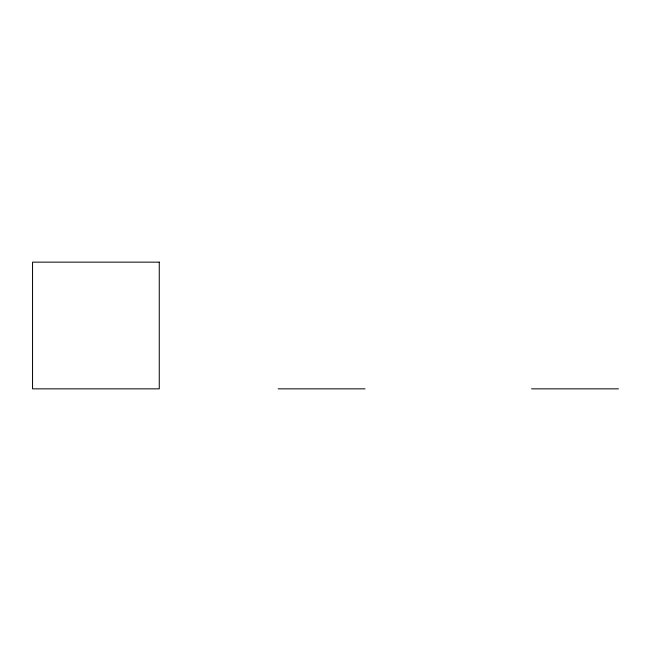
<?xml version="1.0" encoding="UTF-8"?>
<svg xmlns="http://www.w3.org/2000/svg" width="651" height="651" viewBox="0 0 651 651"><rect width="100%" height="100%" fill="white"/><g stroke="black" fill="none" stroke-linecap="round" stroke-linejoin="round"><path stroke-width="0.98" d="M278.156 388.85L365.04 388.85M531.574 388.85L618.45 388.85M159.259 262.15L32.55 262.15L32.55 388.85L159.259 388.85L159.259 262.15"/></g></svg>
